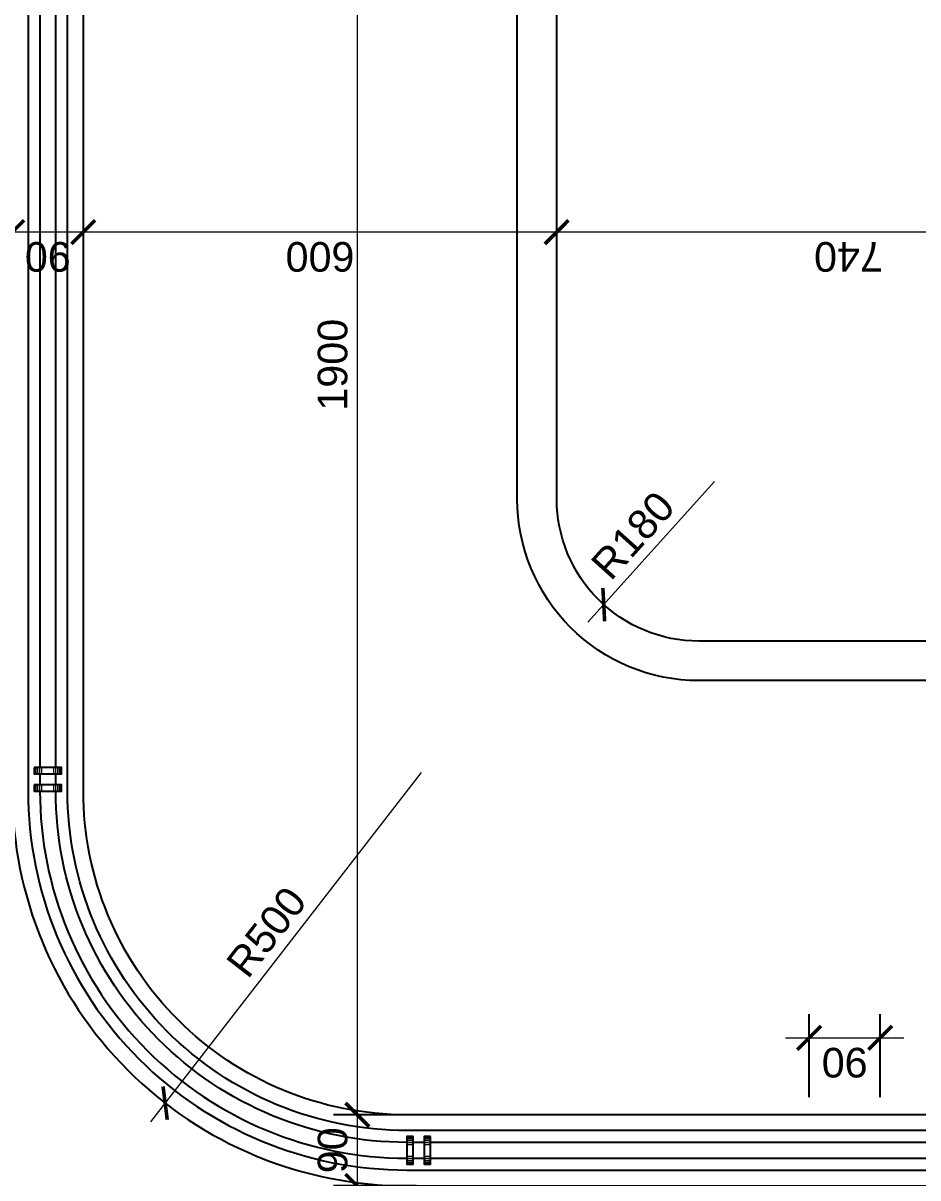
# Model space of a CAD drawing. Header units: millimetres. Extents: x 92928 to 223128, y -11456 to 21098.
# Drawn here: x 186042 to 187176, y 11528 to 12990 of the extents above; entities that cross this region are included whole.
import ezdxf

# ---------------------------------------------------------------- set-up
doc = ezdxf.new("R2010")
doc.units = ezdxf.units.MM
doc.set_wipeout_variables(frame=1)
doc.linetypes.add('DOT', pattern=[6.35, 0, -6.35])
doc.layers.get('Defpoints').update_dxf_attribs({"color": 250})
for name, color, linetype, lineweight in [('_ACM-A-ANNO-DIMS', 2, 'Continuous', 13), ('_ACM-A-ANNO-DIMS @ 15', 2, 'Continuous', 13), ('_ACM-A-DETL-THIN', 2, 'Continuous', 9)]:
    doc.layers.add(name, color=color, linetype=linetype, lineweight=lineweight)
doc.layers.add('I-PL-IDS-MILL', color=40, linetype='Continuous')
doc.styles.add('Arial', font='ARIALUNI.ttf')
doc.dimstyles.new('Aec-Arch-M-注释性', dxfattribs={"dimscale": 2, "dimtxt": 2.5, "dimasz": 2, "dimexe": 2, "dimexo": 2, "dimgap": 0.8, "dimtad": 1, "dimdec": 0, "dimrnd": 5, "dimzin": 3, "dimdsep": 46, "dimtxsty": 'Arial', "dimblk": 'WALL TYPE$0$_ArchTick', "dimcen": 2.5, "dimdle": 2, "dimclrd": 256, "dimclrt": 256, "dimazin": 2, "dimtfac": 0.75, "dimtdec": 0, "dimtix": 1, "dimtmove": 2, "dimatfit": 2, "dimfxl": 5, "dimfxlon": 1, "dimtolj": 1, "dimtzin": 0, "dimlwd": -1, "dimarcsym": 0})

# ---------------------------------------------------------------- blocks, each defined once
blk = doc.blocks.new('*U267')
at = {"color": 250}
for p, q in [((0, 8), (0, 0)), ((2.6, 8), (2.6, 0)), ((5, 8), (5, 0)), ((7.1, 8), (7.1, 0)), ((8.7, 8), (8.7, 0)), ((9.7, 8), (9.7, 0)), ((10, 8), (10, 0))]:
    blk.add_line(p, q, dxfattribs=at)
blk = doc.blocks.new('K_47')
at = {"color": 8, "linetype": 'DOT', "ltscale": 1000}
for points in [[(0, 7.5), (8, 7.5), (8, -27.5), (0, -27.5)], [(22, 7.5), (30, 7.5), (30, -27.5), (22, -27.5)]]:
    blk.add_wipeout(points, dxfattribs=at)
at = {"layer": 'I-PL-IDS-MILL'}
for points in [[(0, 7.5), (8, 7.5), (8, -27.5), (0, -27.5)], [(22, 7.5), (30, 7.5), (30, -27.5), (22, -27.5)]]:
    blk.add_lwpolyline(points, close=True, dxfattribs=at)
at = {"layer": '_ACM-A-DETL-THIN', "xscale": -1, "rotation": 270}
for p in [(0, -2.5), (22, -2.5)]:
    blk.add_blockref('*U267', p, dxfattribs=at)
at = {"layer": '_ACM-A-DETL-THIN', "rotation": 270}
for p in [(0, -17.5), (22, -17.5)]:
    blk.add_blockref('*U267', p, dxfattribs=at)
blk = doc.blocks.new('WALL TYPE$0$_ArchTick')
at = {"color": 0, "linetype": 'ByBlock', "const_width": 0.15}
blk.add_lwpolyline([(-0.5, -0.5), (0.5, 0.5)], dxfattribs=at)
blk = doc.blocks.new('*D350')
at = {"layer": '_ACM-A-ANNO-DIMS', "transparency": 16777216}
blk.add_line((168650.7, 19376), (168650.7, 20175.7), dxfattribs=at)
at = {"layer": '_ACM-A-ANNO-DIMS', "color": 0, "lineweight": -2, "transparency": 16777216}
for p, q in [((168575.7, 20145.7), (168680.7, 20145.7)), ((168575.7, 19406), (168680.7, 19406))]:
    blk.add_line(p, q, dxfattribs=at)
at = {"layer": 'Defpoints', "color": 0, "transparency": 16777216}
for p in [(168453.9, 20145.7), (168650.7, 20145.7), (167804.5, 19406)]:
    blk.add_point(p, dxfattribs=at)
at = {"layer": '_ACM-A-ANNO-DIMS', "transparency": 16777216, "xscale": 30, "yscale": 30, "zscale": 30}
for p, rotation in [((168650.7, 20145.7), 90), ((168650.7, 19406), 270)]:
    blk.add_blockref('WALL TYPE$0$_ArchTick', p, dxfattribs=dict(at, rotation=rotation))
at = {"layer": '_ACM-A-ANNO-DIMS', "transparency": 16777216, "insert": (168619.6, 19775.9), "char_height": 37.5, "attachment_point": 5, "rotation": 90, "style": 'Arial'}
blk.add_mtext('\\A1;740', dxfattribs=at)
blk = doc.blocks.new('*D351')
at = {"layer": '_ACM-A-ANNO-DIMS', "transparency": 16777216}
blk.add_line((168650.7, 20115.7), (168650.7, 20775.7), dxfattribs=at)
at = {"layer": '_ACM-A-ANNO-DIMS', "color": 0, "lineweight": -2, "transparency": 16777216}
for p, q in [((168575.7, 20745.7), (168680.7, 20745.7)), ((168575.7, 20145.7), (168680.7, 20145.7))]:
    blk.add_line(p, q, dxfattribs=at)
at = {"layer": 'Defpoints', "color": 0, "transparency": 16777216}
for p in [(168453.9, 20745.7), (168650.7, 20745.7), (168453.9, 20145.7)]:
    blk.add_point(p, dxfattribs=at)
at = {"layer": '_ACM-A-ANNO-DIMS', "transparency": 16777216, "xscale": 30, "yscale": 30, "zscale": 30}
for p, rotation in [((168650.7, 20745.7), 90), ((168650.7, 20145.7), 270)]:
    blk.add_blockref('WALL TYPE$0$_ArchTick', p, dxfattribs=dict(at, rotation=rotation))
at = {"layer": '_ACM-A-ANNO-DIMS', "transparency": 16777216, "insert": (168619.6, 20445.7), "char_height": 37.5, "attachment_point": 5, "rotation": 90, "style": 'Arial'}
blk.add_mtext('\\A1;600', dxfattribs=at)
blk = doc.blocks.new('*D352')
at = {"layer": '_ACM-A-ANNO-DIMS', "transparency": 16777216}
blk.add_line((168650.7, 20715.7), (168650.7, 20865.7), dxfattribs=at)
at = {"layer": '_ACM-A-ANNO-DIMS', "color": 0, "lineweight": -2, "transparency": 16777216}
for p, q in [((168575.7, 20835.7), (168680.7, 20835.7)), ((168575.7, 20745.7), (168680.7, 20745.7))]:
    blk.add_line(p, q, dxfattribs=at)
at = {"layer": 'Defpoints', "color": 0, "transparency": 16777216}
for p in [(168453.9, 20835.7), (168650.7, 20835.7), (168453.9, 20745.7)]:
    blk.add_point(p, dxfattribs=at)
at = {"layer": '_ACM-A-ANNO-DIMS', "transparency": 16777216, "xscale": 30, "yscale": 30, "zscale": 30}
for p, rotation in [((168650.7, 20835.7), 90), ((168650.7, 20745.7), 270)]:
    blk.add_blockref('WALL TYPE$0$_ArchTick', p, dxfattribs=dict(at, rotation=rotation))
at = {"layer": '_ACM-A-ANNO-DIMS', "transparency": 16777216, "insert": (168619.6, 20790.7), "char_height": 37.5, "attachment_point": 5, "rotation": 90, "style": 'Arial'}
blk.add_mtext('\\A1;90', dxfattribs=at)
blk = doc.blocks.new('*D359')
at = {"layer": '_ACM-A-ANNO-DIMS', "transparency": 16777216}
blk.add_line((168650.7, 20805.7), (168650.7, 21065.6), dxfattribs=at)
at = {"layer": '_ACM-A-ANNO-DIMS', "color": 0, "lineweight": -2, "transparency": 16777216}
for p, q in [((168575.7, 21035.6), (168680.7, 21035.6)), ((168575.7, 20835.7), (168680.7, 20835.7))]:
    blk.add_line(p, q, dxfattribs=at)
at = {"layer": 'Defpoints', "color": 0, "transparency": 16777216}
for p in [(168453.9, 21035.6), (168650.7, 21035.6), (168453.9, 20835.7)]:
    blk.add_point(p, dxfattribs=at)
at = {"layer": '_ACM-A-ANNO-DIMS', "transparency": 16777216, "xscale": 30, "yscale": 30, "zscale": 30}
for p, rotation in [((168650.7, 21035.6), 90), ((168650.7, 20835.7), 270)]:
    blk.add_blockref('WALL TYPE$0$_ArchTick', p, dxfattribs=dict(at, rotation=rotation))
at = {"layer": '_ACM-A-ANNO-DIMS', "transparency": 16777216, "insert": (168619.6, 20935.7), "char_height": 37.5, "attachment_point": 5, "rotation": 90, "style": 'Arial'}
blk.add_mtext('\\A1;200', dxfattribs=at)
blk = doc.blocks.new('*D361')
at = {"layer": '_ACM-A-ANNO-DIMS', "transparency": 16777216}
blk.add_line((168334.9, 19945.7), (168156.4, 20106.1), dxfattribs=at)
at = {"layer": 'Defpoints', "color": 0, "transparency": 16777216}
for p in [(168178.7, 20086.1), (168312.6, 19965.7)]:
    blk.add_point(p, dxfattribs=at)
at = {"layer": '_ACM-A-ANNO-DIMS', "transparency": 16777216, "xscale": 30, "yscale": 30, "zscale": 30, "rotation": 138.0536234077736}
blk.add_blockref('WALL TYPE$0$_ArchTick', (168178.7, 20086.1), dxfattribs=at)
at = {"layer": '_ACM-A-ANNO-DIMS', "transparency": 16777216, "insert": (168266.5, 20049.1), "char_height": 37.5, "attachment_point": 5, "rotation": 318.0536, "style": 'Arial'}
blk.add_mtext('\\A1;R180', dxfattribs=at)
blk = doc.blocks.new('*D356')
at = {"layer": '_ACM-A-ANNO-DIMS', "transparency": 16777216}
blk.add_line((167966.3, 20317.4), (167523.7, 20660.4), dxfattribs=at)
at = {"layer": 'Defpoints', "color": 0, "transparency": 16777216}
for p in [(167547.4, 20642), (167942.6, 20335.7)]:
    blk.add_point(p, dxfattribs=at)
at = {"layer": '_ACM-A-ANNO-DIMS', "transparency": 16777216, "xscale": 30, "yscale": 30, "zscale": 30, "rotation": 142.2250696223992}
blk.add_blockref('WALL TYPE$0$_ArchTick', (167547.4, 20642), dxfattribs=at)
at = {"layer": '_ACM-A-ANNO-DIMS', "transparency": 16777216, "insert": (167764.1, 20513.5), "char_height": 37.5, "attachment_point": 5, "rotation": 322.2251, "style": 'Arial'}
blk.add_mtext('\\A1;R500', dxfattribs=at)
blk = doc.blocks.new('*D357')
at = {"layer": '_ACM-A-ANNO-DIMS', "color": 0, "lineweight": -2, "transparency": 16777216}
for p, q in [((167532.6, 20323.5), (167532.6, 20428.5)), ((169432.6, 20323.5), (169432.6, 20428.5))]:
    blk.add_line(p, q, dxfattribs=at)
at = {"layer": '_ACM-A-ANNO-DIMS', "transparency": 16777216}
blk.add_line((169462.6, 20398.5), (167502.6, 20398.5), dxfattribs=at)
at = {"layer": 'Defpoints', "color": 0, "transparency": 16777216}
for p in [(167532.6, 20398.5), (167532.6, 20195.7), (169432.6, 20195.7)]:
    blk.add_point(p, dxfattribs=at)
at = {"layer": '_ACM-A-ANNO-DIMS', "transparency": 16777216, "xscale": 30, "yscale": 30, "zscale": 30, "rotation": 180}
blk.add_blockref('WALL TYPE$0$_ArchTick', (167532.6, 20398.5), dxfattribs=at)
at = {"layer": '_ACM-A-ANNO-DIMS', "transparency": 16777216, "xscale": 30, "yscale": 30, "zscale": 30}
blk.add_blockref('WALL TYPE$0$_ArchTick', (169432.6, 20398.5), dxfattribs=at)
at = {"layer": '_ACM-A-ANNO-DIMS', "transparency": 16777216, "insert": (168482.6, 20429.6), "char_height": 37.5, "attachment_point": 5, "style": 'Arial'}
blk.add_mtext('\\A1;1900', dxfattribs=at)
blk = doc.blocks.new('*D358')
at = {"layer": '_ACM-A-ANNO-DIMS', "color": 0, "lineweight": -2, "transparency": 16777216}
for p, q in [((167442.6, 20323.5), (167442.6, 20428.5)), ((167532.6, 20323.5), (167532.6, 20428.5))]:
    blk.add_line(p, q, dxfattribs=at)
at = {"layer": '_ACM-A-ANNO-DIMS', "transparency": 16777216}
blk.add_line((167562.6, 20398.5), (167412.6, 20398.5), dxfattribs=at)
at = {"layer": 'Defpoints', "color": 0, "transparency": 16777216}
for p in [(167442.6, 20398.5), (167442.6, 20195.7), (167532.6, 20195.7)]:
    blk.add_point(p, dxfattribs=at)
at = {"layer": '_ACM-A-ANNO-DIMS', "transparency": 16777216, "xscale": 30, "yscale": 30, "zscale": 30, "rotation": 180}
blk.add_blockref('WALL TYPE$0$_ArchTick', (167442.6, 20398.5), dxfattribs=at)
at = {"layer": '_ACM-A-ANNO-DIMS', "transparency": 16777216, "xscale": 30, "yscale": 30, "zscale": 30}
blk.add_blockref('WALL TYPE$0$_ArchTick', (167532.6, 20398.5), dxfattribs=at)
at = {"layer": '_ACM-A-ANNO-DIMS', "transparency": 16777216, "insert": (167487.6, 20429.6), "char_height": 37.5, "attachment_point": 5, "style": 'Arial'}
blk.add_mtext('\\A1;90', dxfattribs=at)
blk = doc.blocks.new('*D321')
at = {"layer": '_ACM-A-ANNO-DIMS', "color": 0, "lineweight": -2, "transparency": 16777216}
for p, q in [((166927.6, 20323.5), (166927.6, 20428.5)), ((167442.6, 20323.5), (167442.6, 20428.5))]:
    blk.add_line(p, q, dxfattribs=at)
at = {"layer": '_ACM-A-ANNO-DIMS', "transparency": 16777216}
blk.add_line((167472.6, 20398.5), (166897.6, 20398.5), dxfattribs=at)
at = {"layer": 'Defpoints', "color": 0, "transparency": 16777216}
for p in [(166927.6, 20398.5), (166927.6, 20241.3), (167442.6, 20195.7)]:
    blk.add_point(p, dxfattribs=at)
at = {"layer": '_ACM-A-ANNO-DIMS', "transparency": 16777216, "xscale": 30, "yscale": 30, "zscale": 30, "rotation": 180}
blk.add_blockref('WALL TYPE$0$_ArchTick', (166927.6, 20398.5), dxfattribs=at)
at = {"layer": '_ACM-A-ANNO-DIMS', "transparency": 16777216, "xscale": 30, "yscale": 30, "zscale": 30}
blk.add_blockref('WALL TYPE$0$_ArchTick', (167442.6, 20398.5), dxfattribs=at)
at = {"layer": '_ACM-A-ANNO-DIMS', "transparency": 16777216, "insert": (167185.1, 20429.6), "char_height": 37.5, "attachment_point": 5, "style": 'Arial'}
blk.add_mtext('\\A1;515', dxfattribs=at)
blk = doc.blocks.new('*D329')
at = {"layer": '_ACM-A-ANNO-DIMS', "transparency": 16777216}
blk.add_line((167630, 19855.7), (167630, 19705.7), dxfattribs=at)
at = {"layer": '_ACM-A-ANNO-DIMS', "color": 0, "lineweight": -2, "transparency": 16777216}
for p, q in [((167555, 19825.7), (167660, 19825.7)), ((167555, 19735.7), (167660, 19735.7))]:
    blk.add_line(p, q, dxfattribs=at)
at = {"layer": 'Defpoints', "color": 0, "transparency": 16777216}
for p in [(167442.6, 19825.7), (167442.6, 19735.7), (167630, 19735.7)]:
    blk.add_point(p, dxfattribs=at)
at = {"layer": '_ACM-A-ANNO-DIMS', "transparency": 16777216, "xscale": 30, "yscale": 30, "zscale": 30}
for p, rotation in [((167630, 19825.7), 90), ((167630, 19735.7), 270)]:
    blk.add_blockref('WALL TYPE$0$_ArchTick', p, dxfattribs=dict(at, rotation=rotation))
at = {"layer": '_ACM-A-ANNO-DIMS', "transparency": 16777216, "insert": (167598.9, 19780.7), "char_height": 37.5, "attachment_point": 5, "rotation": 90, "style": 'Arial'}
blk.add_mtext('\\A1;90', dxfattribs=at)
blk = doc.blocks.new('K_1224000099')
at = {"layer": 'I-PL-IDS-MILL'}
for points in [[(3170.7, -3110.7, 0.5221), (3440, -2923.1), (3440, -2173.1, 0.414214), (2940, -1673.1), (-2940, -1673.1, 0.414214), (-3440, -2173.1), (-3440, -2923.1, 0.5221), (-3170.7, -3110.7, 0.5221)], [(3161, -3084.9, 0.554397), (3420, -2923.1), (3420, -2173.1, 0.414214), (2940, -1693.1), (-2940, -1693.1, 0.414214), (-3420, -2173.1), (-3420, -2923.1, 0.554397), (-3161, -3084.9)], [(-3183, -3039.9, -0.554397), (-3370, -2923.1), (-3370, -2173.1, -0.414214), (-2940, -1743.1), (2940, -1743.1, -0.414214), (3370, -2173.1), (3370, -2923.1, -0.554397), (3183, -3039.9)], [(-3210.5, -3029.1, -0.496077), (-3350, -2923.1), (-3350, -2173.1, -0.414214), (-2940, -1763.1), (2940, -1763.1, -0.414214), (3350, -2173.1), (3350, -2923.1, -0.496077), (3210.5, -3029.1)], [(-3176.7, -3052.8), (-2900, -3052.8, 0.414214), (-2800, -2952.8), (-2800, -2543.1, -0.414214), (-2570, -2313.1), (2570, -2313.1, -0.414214), (2800, -2543.1), (2800, -2952.8, 0.414214), (2900, -3052.8), (3176.7, -3052.8)]]:
    blk.add_lwpolyline(points, format="xyb", dxfattribs=at)
at = {"layer": 'I-PL-IDS-MILL', "color": 8}
blk.add_lwpolyline([(-3316.8, -3046.1, -0.258654), (-3385, -2923.1), (-3385, -2173.1, -0.414214), (-2940, -1728.1), (2940, -1728.1, -0.414214), (3385, -2173.1), (3385, -2923.1, -0.258654), (3316.8, -3046.1), (3327.4, -3063, 0.258654), (3405, -2923.1), (3405, -2173.1, 0.414214), (2940, -1708.1), (-2940, -1708.1, 0.414214), (-3405, -2173.1), (-3405, -2923.1, 0.258654), (-3327.4, -3063)], format="xyb", close=True, dxfattribs=at)
blk.add_lwpolyline([(-3152.3, -3102.8), (-2900, -3102.8, 0.414214), (-2750, -2952.8), (-2750, -2543.1, -0.414214), (-2570, -2363.1), (2570, -2363.1, -0.414214), (2750, -2543.1), (2750, -2952.8, 0.414214), (2900, -3102.8), (3152.3, -3102.8)], format="xyb", dxfattribs=at)
at = {"layer": '_ACM-A-ANNO-DIMS @ 15'}
for base, p1, p2, picture, middle in [((-2231.9, -1473.2), (-2428.7, -1673.1), (-2428.7, -1473.2), '*D359', (-2263, -1573.2)), ((-2231.9, -1673.1), (-2428.7, -1763.1), (-2428.7, -1673.1), '*D352', (-2263, -1718.1)), ((-2231.9, -1763.1), (-2428.7, -2363.1), (-2428.7, -1763.1), '*D351', (-2263, -2063.1)), ((-2231.9, -2363.1), (-3078.1, -3102.8), (-2428.7, -2363.1), '*D350', (-2263, -2733)), ((-3252.6, -2773.1), (-3440, -2683.1), (-3440, -2773.1), '*D329', (-3283.7, -2728.1))]:
    dim = blk.add_linear_dim(base=base, p1=p1, p2=p2, angle=90, dimstyle='Aec-Arch-M-注释性', override={"dimscale": 15, "dimzin": 8, "dimtix": 1, "dimtofl": 1, "dimtmove": 2, "dimatfit": 2}, dxfattribs=at)
    dim.commit()
    dim.dimension.update_dxf_attribs({"geometry": picture, "text_midpoint": middle, "insert": (-170882.6, -22508.8)})
for center, mpoint, picture, middle in [((-2940, -2173.1), (-3335.2, -1866.8), '*D356', (-3118.5, -1995.3)), ((-2570, -2543.1), (-2703.9, -2422.8), '*D361', (-2616.1, -2459.8))]:
    dim = blk.add_radius_dim(center=center, mpoint=mpoint, dimstyle='Aec-Arch-M-注释性', override={"dimscale": 15, "dimtix": 1, "dimtofl": 1, "dimtmove": 2, "dimatfit": 2}, dxfattribs=at)
    dim.commit()
    dim.dimension.update_dxf_attribs({"geometry": picture, "text_midpoint": middle, "insert": (-170882.6, -22508.8)})
for base, p1, p2, picture, middle in [((-3955, -2110.4), (-3440, -2313.1), (-3955, -2267.5), '*D321', (-3697.5, -2079.2)), ((-3440, -2110.4), (-3350, -2313.1), (-3440, -2313.1), '*D358', (-3395, -2079.2)), ((-3350, -2110.4), (-1450, -2313.1), (-3350, -2313.1), '*D357', (-2400, -2079.2))]:
    dim = blk.add_linear_dim(base=base, p1=p1, p2=p2, dimstyle='Aec-Arch-M-注释性', override={"dimscale": 15, "dimzin": 8, "dimtix": 1, "dimtofl": 1, "dimtmove": 2, "dimatfit": 2}, dxfattribs=at)
    dim.commit()
    dim.dimension.update_dxf_attribs({"geometry": picture, "text_midpoint": middle, "insert": (-170882.6, -22508.8)})
at = {"xscale": -1}
blk.add_blockref('K_47', (-2910, -1708.1), dxfattribs=at)
at = {"xscale": -1, "rotation": 270}
blk.add_blockref('K_47', (-3385, -2203.1), dxfattribs=at)

msp = doc.modelspace()

# ---------------------------------------------------------------- block references
at = {"rotation": 90}
msp.add_blockref('K_1224000099', (184355.1, 14957.6), dxfattribs=at)

doc.saveas('drawing.dxf')
